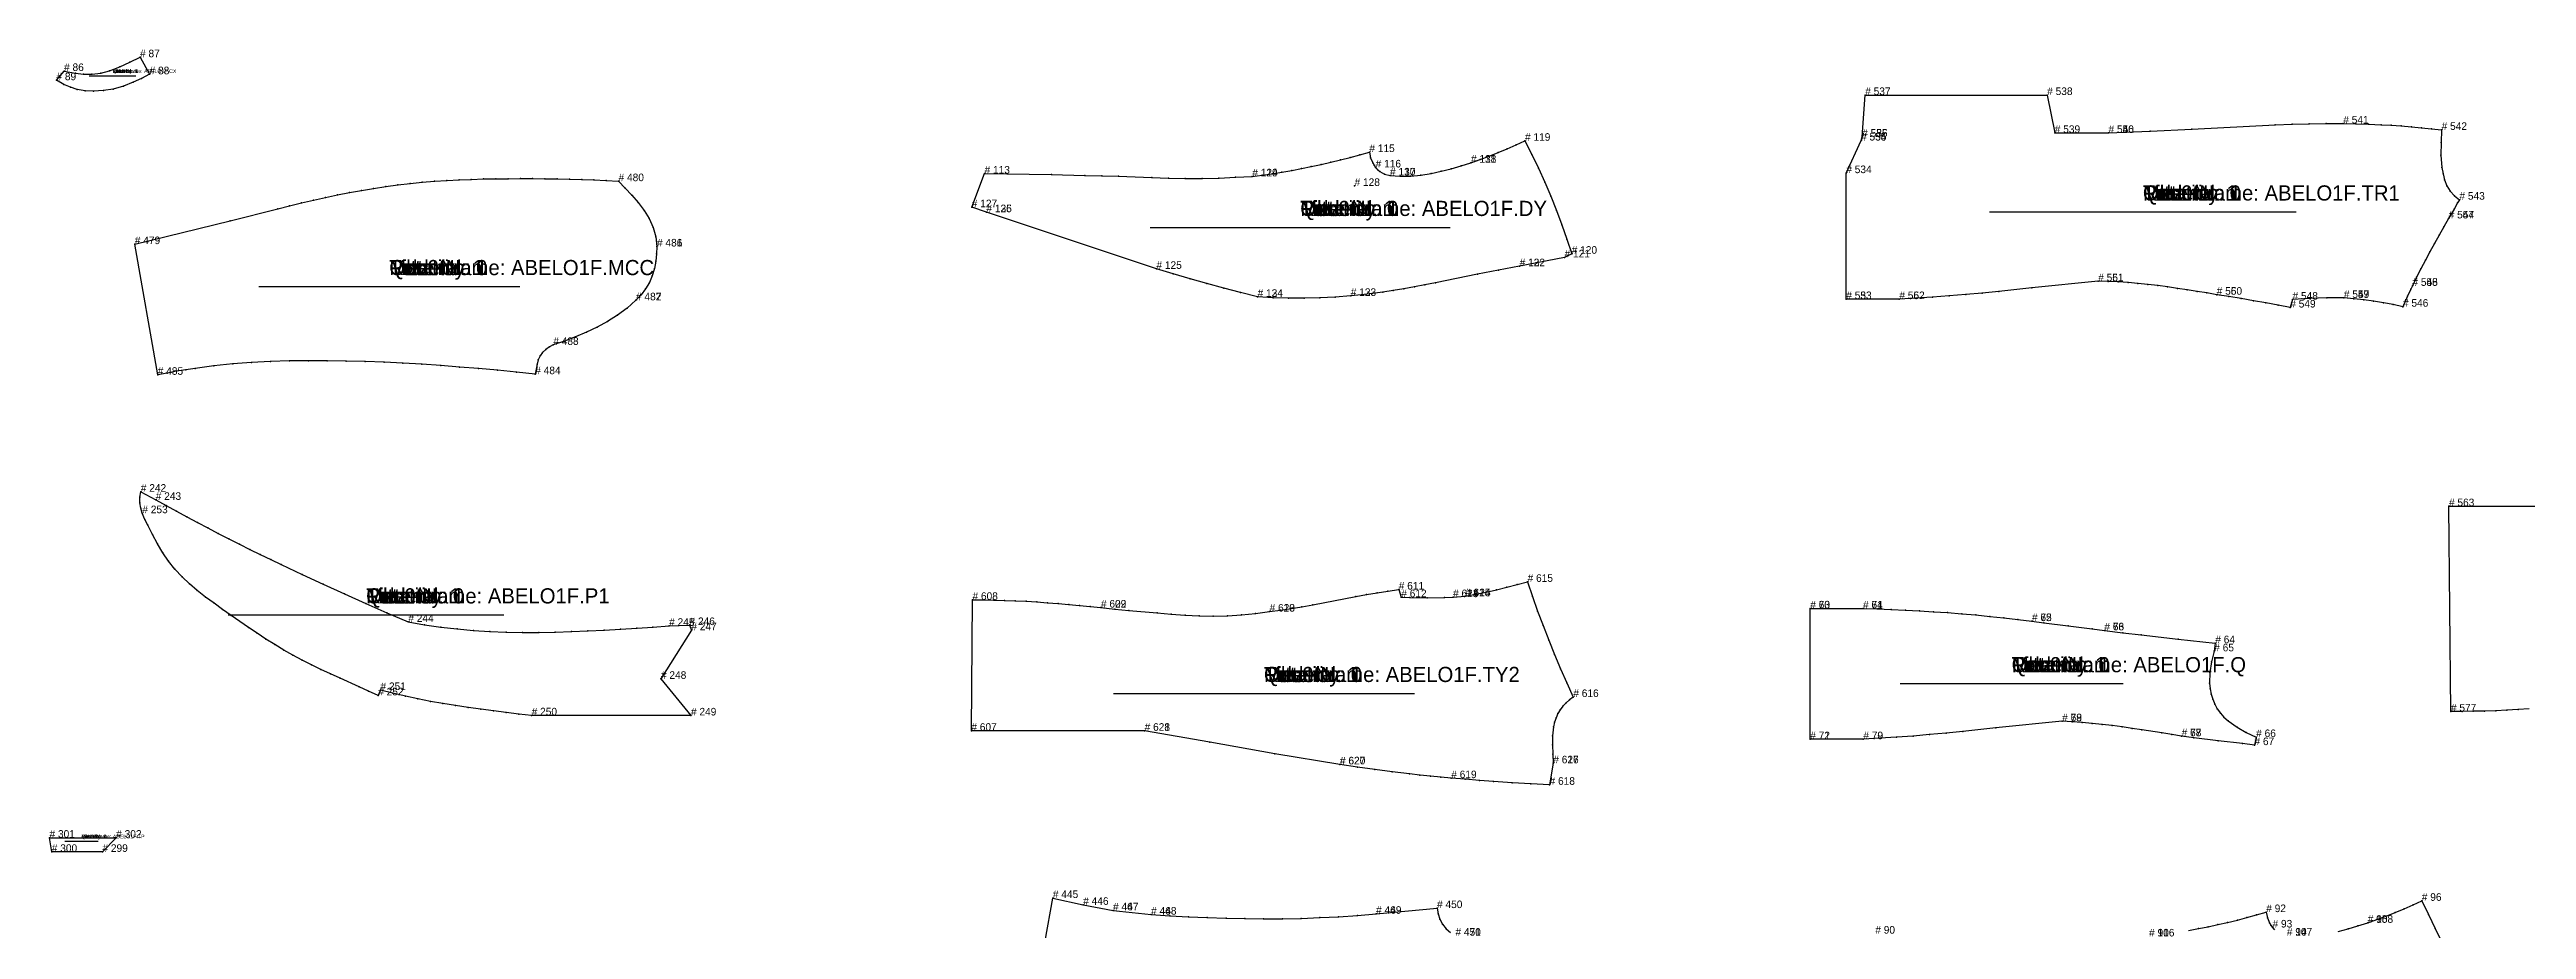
# Model space of a CAD drawing. Header units: metres. Extents: x 0 to 5103, y -3 to 3390.
# Drawn here: x 16 to 3283, y 2230 to 3390 of the extents above; entities that cross this region are included whole.
import ezdxf

# ---------------------------------------------------------------- set-up
doc = ezdxf.new("R2010")
doc.units = ezdxf.units.M

# ---------------------------------------------------------------- blocks, each defined once
blk = doc.blocks.new('3')
at = {"layer": '1'}
blk.add_lwpolyline([(2338.6, 2653.2), (2408.2, 2653.1), (2426.8, 2652.6), (2445.5, 2651.9), (2464.1, 2651.1), (2482.7, 2650.1), (2501.2, 2648.9), (2519.8, 2647.7), (2538.4, 2646.2), (2557, 2644.6), (2575.5, 2642.8), (2594, 2640.9), (2612.5, 2638.8), (2631, 2636.5), (2646.9, 2634.4), (2678.8, 2630.4), (2710.6, 2626.4), (2726.5, 2624.3), (2750.9, 2621.2), (2775.2, 2618.3), (2824, 2612.8), (2872.8, 2607.3), (2871.4, 2596.7), (2867.7, 2582.9), (2865.7, 2568.9), (2865.4, 2554.6), (2866.1, 2547.4), (2867.4, 2540.4), (2869.4, 2533.6), (2872.1, 2527.1), (2875.4, 2520.9), (2879.5, 2515.2), (2884.3, 2509.9), (2889.7, 2505.1), (2901.5, 2496.7), (2913.7, 2489.6), (2926.7, 2483.6), (2924.5, 2473), (2908.5, 2475), (2876.5, 2478.8), (2844.4, 2482.7), (2828.4, 2484.6), (2815.4, 2486.8), (2802.3, 2489), (2776.1, 2493.1), (2763, 2495.1), (2750, 2497), (2736.9, 2498.7), (2723.8, 2500.3), (2710.6, 2501.6), (2697.4, 2502.8), (2684.1, 2503.7), (2670.9, 2504.4), (2583.5, 2495.6), (2539.8, 2491), (2518, 2488.8), (2496.1, 2486.8), (2474.3, 2485), (2452.4, 2483.4), (2430.5, 2482), (2408.6, 2480.8), (2338.6, 2480.8)], close=True, dxfattribs=at)
at = {"layer": '13'}
for p in [(2338.6, 2653.2), (2338.6, 2480.8)]:
    blk.add_point(p, dxfattribs=at)
at = {"layer": '2'}
for p in [(2338.6, 2653.2), (2408.2, 2653.1), (2631, 2636.5), (2726.5, 2624.3), (2871.4, 2596.7), (2872.8, 2607.3), (2670.9, 2504.4), (2828.4, 2484.6), (2926.7, 2483.6), (2338.6, 2480.8), (2408.6, 2480.8), (2924.5, 2473)]:
    blk.add_point(p, dxfattribs=at)
at = {"layer": '3'}
for p in [(2426.8, 2652.6), (2445.5, 2651.9), (2464.1, 2651.1), (2482.7, 2650.1), (2501.2, 2648.9), (2519.8, 2647.7), (2538.4, 2646.2), (2557, 2644.6), (2575.5, 2642.8), (2594, 2640.9), (2612.5, 2638.8), (2646.9, 2634.4), (2678.8, 2630.4), (2710.6, 2626.4), (2750.9, 2621.2), (2775.2, 2618.3), (2824, 2612.8), (2867.7, 2582.9), (2865.4, 2554.6), (2865.7, 2568.9), (2866.1, 2547.4), (2867.4, 2540.4), (2869.4, 2533.6), (2872.1, 2527.1), (2875.4, 2520.9), (2452.4, 2483.4), (2474.3, 2485), (2496.1, 2486.8), (2518, 2488.8), (2539.8, 2491), (2583.5, 2495.6), (2684.1, 2503.7), (2697.4, 2502.8), (2710.6, 2501.6), (2723.8, 2500.3), (2736.9, 2498.7), (2750, 2497), (2763, 2495.1), (2776.1, 2493.1), (2802.3, 2489), (2815.4, 2486.8), (2879.5, 2515.2), (2884.3, 2509.9), (2889.7, 2505.1), (2901.5, 2496.7), (2913.7, 2489.6), (2430.5, 2482), (2844.4, 2482.7), (2876.5, 2478.8), (2908.5, 2475)]:
    blk.add_point(p, dxfattribs=at)
at = {"layer": '4'}
for p in [(2408.2, 2653.1, 7.5), (2631, 2636.5, 7.5), (2726.5, 2624.3, 7.5), (2670.9, 2504.4, 7.5), (2828.4, 2484.6, 7.5), (2408.6, 2480.8, 7.5)]:
    blk.add_point(p, dxfattribs=at)
at = {"layer": '7'}
blk.add_line((2457.2, 2554.1), (2751.2, 2554.1), dxfattribs=at)
at = {"layer": '84'}
blk.add_lwpolyline([(2338.6, 2653.2), (2408.2, 2653.1), (2426.8, 2652.6), (2445.5, 2651.9), (2464.1, 2651.1), (2482.7, 2650.1), (2501.2, 2648.9), (2519.8, 2647.7), (2538.4, 2646.2), (2557, 2644.6), (2575.5, 2642.8), (2594, 2640.9), (2612.5, 2638.8), (2631, 2636.5), (2646.9, 2634.4), (2678.8, 2630.4), (2710.6, 2626.4), (2726.5, 2624.3), (2750.9, 2621.2), (2775.2, 2618.3), (2824, 2612.8), (2872.8, 2607.3), (2871.4, 2596.7), (2867.7, 2582.9), (2865.7, 2568.9), (2865.4, 2554.6), (2866.1, 2547.4), (2867.4, 2540.4), (2869.4, 2533.6), (2872.1, 2527.1), (2875.4, 2520.9), (2879.5, 2515.2), (2884.3, 2509.9), (2889.7, 2505.1), (2901.5, 2496.7), (2913.7, 2489.6), (2926.7, 2483.6), (2924.5, 2473), (2908.5, 2475), (2876.5, 2478.8), (2844.4, 2482.7), (2828.4, 2484.6), (2815.4, 2486.8), (2802.3, 2489), (2776.1, 2493.1), (2763, 2495.1), (2750, 2497), (2736.9, 2498.7), (2723.8, 2500.3), (2710.6, 2501.6), (2697.4, 2502.8), (2684.1, 2503.7), (2670.9, 2504.4), (2583.5, 2495.6), (2539.8, 2491), (2518, 2488.8), (2496.1, 2486.8), (2474.3, 2485), (2452.4, 2483.4), (2430.5, 2482), (2408.6, 2480.8), (2338.6, 2480.8)], close=True, dxfattribs=at)
at = {"layer": '1'}
for s, height, p in [('# 74', 10, (2408.2, 2653.1)), ('# 75', 10, (2631, 2636.5)), ('# 76', 10, (2726.5, 2624.3)), ('Tilt: 0', 20, (2604.2, 2569.1)), ('Quantity: 1', 20, (2604.2, 2569.1)), ('Piece Name: ABELO1F.Q', 20, (2604.2, 2569.1)), ('Rotation: 0', 20, (2604.2, 2569.1)), ('Fold: N', 20, (2604.2, 2569.1)), ('Material: 1', 20, (2604.2, 2569.1)), ('# 79', 10, (2408.6, 2480.8)), ('# 78', 10, (2670.9, 2504.4)), ('# 77', 10, (2828.4, 2484.6))]:
    blk.add_text(s, height=height, dxfattribs=at).set_placement(p)
at = {"layer": '13'}
for s, p in [('# 73', (2338.6, 2653.2)), ('# 72', (2338.6, 2480.8))]:
    blk.add_text(s, height=10, dxfattribs=at).set_placement(p)
at = {"layer": '2'}
for s, p in [('# 60', (2338.6, 2653.2)), ('# 61', (2408.2, 2653.1)), ('# 62', (2631, 2636.5)), ('# 63', (2726.5, 2624.3)), ('# 64', (2872.8, 2607.3)), ('# 65', (2871.4, 2596.7)), ('# 71', (2338.6, 2480.8)), ('# 70', (2408.6, 2480.8)), ('# 69', (2670.9, 2504.4)), ('# 68', (2828.4, 2484.6)), ('# 67', (2924.5, 2473)), ('# 66', (2926.7, 2483.6))]:
    blk.add_text(s, height=10, dxfattribs=at).set_placement(p)
blk = doc.blocks.new('5')
at = {"layer": '1'}
blk.add_lwpolyline([(35.6, 3361.8), (50.5, 3358.9), (61.3, 3357.6), (72.2, 3357.5), (83.9, 3359.1), (95.4, 3362.2), (109, 3367.3), (122.2, 3373.4), (135.8, 3380), (148.4, 3357.5), (137.7, 3352.1), (126.8, 3347.2), (113.8, 3342), (100.3, 3338), (87.6, 3336), (74.6, 3335.3), (63.6, 3335.8), (52.9, 3337.6), (43.9, 3340.4), (35.3, 3344.2), (25.5, 3349.7)], close=True, dxfattribs=at)
at = {"layer": '2'}
for p in [(135.8, 3380), (25.5, 3349.7), (35.6, 3361.8), (148.4, 3357.5)]:
    blk.add_point(p, dxfattribs=at)
at = {"layer": '3'}
for p in [(109, 3367.3), (122.2, 3373.4), (35.3, 3344.2), (43.9, 3340.4), (50.5, 3358.9), (52.9, 3337.6), (61.3, 3357.6), (63.6, 3335.8), (72.2, 3357.5), (74.6, 3335.3), (83.9, 3359.1), (87.6, 3336), (95.4, 3362.2), (100.3, 3338), (113.8, 3342), (126.8, 3347.2), (137.7, 3352.1)]:
    blk.add_point(p, dxfattribs=at)
at = {"layer": '7'}
blk.add_line((68.9, 3355.4), (130.4, 3355.4), dxfattribs=at)
at = {"layer": '84'}
blk.add_lwpolyline([(35.6, 3361.8), (50.5, 3358.9), (61.3, 3357.6), (72.2, 3357.5), (83.9, 3359.1), (95.4, 3362.2), (109, 3367.3), (122.2, 3373.4), (135.8, 3380), (148.4, 3357.5), (137.7, 3352.1), (126.8, 3347.2), (113.8, 3342), (100.3, 3338), (87.6, 3336), (74.6, 3335.3), (63.6, 3335.8), (52.9, 3337.6), (43.9, 3340.4), (35.3, 3344.2), (25.5, 3349.7)], close=True, dxfattribs=at)
at = {"layer": '1'}
for s in ['Tilt: 0', 'Quantity: 1', 'Piece Name: ABELO1F.CX', 'Rotation: 0', 'Fold: N', 'Material: 1']:
    blk.add_text(s, height=5, dxfattribs=at).set_placement((99.7, 3359.2))
at = {"layer": '2'}
for s, p in [('# 86', (35.6, 3361.8)), ('# 87', (135.8, 3380)), ('# 88', (148.4, 3357.5)), ('# 89', (25.5, 3349.7))]:
    blk.add_text(s, height=10, dxfattribs=at).set_placement(p)
blk = doc.blocks.new('6')
at = {"layer": '1'}
for points in [[(2837.6, 2228.6), (2850.5, 2231), (2863.4, 2233.5), (2876.3, 2236.3), (2889.1, 2239.2), (2901.9, 2242.4), (2914.6, 2245.6), (2927.3, 2249.1), (2940, 2252.8), (2941.7, 2245.4), (2944.5, 2238.5), (2946.2, 2235.4), (2948.3, 2232.5), (2950.8, 2229.5)], [(3034.7, 2227.4), (3047.9, 2230.8), (3061, 2234.6), (3073.9, 2238.7), (3086, 2243), (3098.1, 2247.5), (3110, 2252.3), (3121.8, 2257.2), (3133.6, 2262.3), (3145.2, 2267.7), (3154.2, 2249.6), (3162.9, 2231.4), (3171.4, 2213.1)]]:
    blk.add_lwpolyline(points, dxfattribs=at)
at = {"layer": '2'}
for p in [(3145.2, 2267.7), (2940, 2252.8), (2948.3, 2232.5), (3073.9, 2238.7)]:
    blk.add_point(p, dxfattribs=at)
at = {"layer": '3'}
for p in [(3121.8, 2257.2), (3133.6, 2262.3), (2850.5, 2231), (2863.4, 2233.5), (2876.3, 2236.3), (2889.1, 2239.2), (2901.9, 2242.4), (2914.6, 2245.6), (2927.3, 2249.1), (2941.7, 2245.4), (2944.5, 2238.5), (2946.2, 2235.4), (3047.9, 2230.8), (3061, 2234.6), (3086, 2243), (3098.1, 2247.5), (3110, 2252.3), (3154.2, 2249.6), (3162.9, 2231.4)]:
    blk.add_point(p, dxfattribs=at)
at = {"layer": '4'}
blk.add_point((3073.9, 2238.7, 7.5), dxfattribs=at)
at = {"layer": '84'}
for points in [[(2837.6, 2228.6), (2850.5, 2231), (2863.4, 2233.5), (2876.3, 2236.3), (2889.1, 2239.2), (2901.9, 2242.4), (2914.6, 2245.6), (2927.3, 2249.1), (2940, 2252.8), (2941.7, 2245.4), (2944.5, 2238.5), (2946.2, 2235.4), (2948.3, 2232.5), (2950.8, 2229.5)], [(3034.7, 2227.4), (3047.9, 2230.8), (3061, 2234.6), (3073.9, 2238.7), (3086, 2243), (3098.1, 2247.5), (3110, 2252.3), (3121.8, 2257.2), (3133.6, 2262.3), (3145.2, 2267.7), (3154.2, 2249.6), (3162.9, 2231.4), (3171.4, 2213.1)]]:
    blk.add_lwpolyline(points, dxfattribs=at)
at = {"layer": '1'}
for s, p in [('# 106', (2785.5, 2220.7)), ('# 107', (2967.2, 2221.9)), ('# 108', (3073.9, 2238.7))]:
    blk.add_text(s, height=10, dxfattribs=at).set_placement(p)
at = {"layer": '2'}
for s, p in [('# 92', (2940, 2252.8)), ('# 96', (3145.2, 2267.7)), ('# 90', (2424.4, 2224.4)), ('# 91', (2785.5, 2220.7)), ('# 93', (2948.3, 2232.5)), ('# 94', (2967.2, 2221.9)), ('# 95', (3073.9, 2238.7))]:
    blk.add_text(s, height=10, dxfattribs=at).set_placement(p)
blk = doc.blocks.new('7')
at = {"layer": '1'}
blk.add_lwpolyline([(1249.6, 3226.6), (1337.9, 3225.2), (1382, 3224.3), (1404.1, 3223.8), (1426.2, 3223.1), (1470.3, 3221.3), (1492.4, 3220.5), (1514.4, 3220.1), (1536.5, 3220.2), (1558.6, 3220.7), (1580.6, 3221.7), (1602.7, 3222.9), (1615.7, 3224.6), (1628.8, 3226.5), (1641.8, 3228.6), (1654.7, 3230.8), (1667.7, 3233.2), (1680.6, 3235.8), (1693.4, 3238.5), (1706.2, 3241.5), (1719, 3244.6), (1731.8, 3247.9), (1744.5, 3251.3), (1757.1, 3255), (1758.8, 3247.6), (1761.6, 3240.8), (1763.4, 3237.7), (1765.4, 3234.7), (1768, 3231.8), (1770.9, 3229.2), (1777.2, 3225.8), (1784.4, 3224.1), (1797.9, 3223), (1811.4, 3223.1), (1825, 3224.5), (1838.5, 3226.8), (1851.8, 3229.7), (1865.1, 3233), (1878.1, 3236.8), (1891.1, 3241), (1903.2, 3245.3), (1915.2, 3249.8), (1927.1, 3254.5), (1939, 3259.4), (1950.7, 3264.6), (1962.4, 3269.9), (1971.3, 3251.8), (1980, 3233.6), (1988.5, 3215.3), (1996.6, 3196.8), (2004.1, 3178), (2011.1, 3159.1), (2017.7, 3140.1), (2024, 3120.9), (2014.6, 3116.1), (1955.3, 3104.4), (1927.5, 3099.2), (1899.7, 3093.8), (1844.3, 3082.7), (1830.4, 3079.9), (1816.5, 3077.2), (1802.6, 3074.7), (1788.7, 3072.4), (1774.7, 3070.3), (1760.7, 3068.4), (1746.7, 3066.7), (1732.6, 3065.3), (1712.1, 3063.7), (1691.7, 3062.7), (1671.2, 3062.2), (1650.6, 3062.2), (1630.2, 3062.9), (1609.7, 3064.1), (1587.3, 3069.7), (1565, 3075.6), (1542.8, 3081.7), (1520.6, 3087.9), (1498.4, 3094.3), (1476.3, 3101), (1252.1, 3175.7), (1232.8, 3182.3)], close=True, dxfattribs=at)
at = {"layer": '13'}
blk.add_point((1737.6, 3210.3), dxfattribs=at)
at = {"layer": '2'}
for p in [(1962.4, 3269.9), (1757.1, 3255), (1765.4, 3234.7), (1891.1, 3241), (1249.6, 3226.6), (1602.7, 3222.9), (1784.4, 3224.1), (1232.8, 3182.3), (1252.1, 3175.7), (1955.3, 3104.4), (2014.6, 3116.1), (2024, 3120.9), (1476.3, 3101), (1609.7, 3064.1), (1732.6, 3065.3)]:
    blk.add_point(p, dxfattribs=at)
at = {"layer": '3'}
for p in [(1680.6, 3235.8), (1693.4, 3238.5), (1706.2, 3241.5), (1719, 3244.6), (1731.8, 3247.9), (1744.5, 3251.3), (1758.8, 3247.6), (1761.6, 3240.8), (1763.4, 3237.7), (1878.1, 3236.8), (1903.2, 3245.3), (1915.2, 3249.8), (1927.1, 3254.5), (1939, 3259.4), (1950.7, 3264.6), (1971.3, 3251.8), (1337.9, 3225.2), (1382, 3224.3), (1404.1, 3223.8), (1426.2, 3223.1), (1470.3, 3221.3), (1492.4, 3220.5), (1514.4, 3220.1), (1536.5, 3220.2), (1558.6, 3220.7), (1580.6, 3221.7), (1615.7, 3224.6), (1628.8, 3226.5), (1641.8, 3228.6), (1654.7, 3230.8), (1667.7, 3233.2), (1768, 3231.8), (1770.9, 3229.2), (1777.2, 3225.8), (1797.9, 3223), (1811.4, 3223.1), (1825, 3224.5), (1838.5, 3226.8), (1851.8, 3229.7), (1865.1, 3233), (1980, 3233.6), (1988.5, 3215.3), (1996.6, 3196.8), (2004.1, 3178), (2011.1, 3159.1), (2017.7, 3140.1), (1498.4, 3094.3), (1520.6, 3087.9), (1542.8, 3081.7), (1565, 3075.6), (1788.7, 3072.4), (1802.6, 3074.7), (1816.5, 3077.2), (1830.4, 3079.9), (1844.3, 3082.7), (1899.7, 3093.8), (1927.5, 3099.2), (1587.3, 3069.7), (1630.2, 3062.9), (1650.6, 3062.2), (1671.2, 3062.2), (1691.7, 3062.7), (1712.1, 3063.7), (1746.7, 3066.7), (1760.7, 3068.4), (1774.7, 3070.3)]:
    blk.add_point(p, dxfattribs=at)
at = {"layer": '4'}
for p in [(1891.1, 3241, 7.5), (1602.7, 3222.9, 7.5), (1784.4, 3224.1, 7.5), (1252.1, 3175.7, 7.5), (1955.3, 3104.4, 7.5), (1609.7, 3064.1, 7.5), (1732.6, 3065.3, 7.5)]:
    blk.add_point(p, dxfattribs=at)
at = {"layer": '7'}
blk.add_line((1468.1, 3155.7), (1863.7, 3155.7), dxfattribs=at)
at = {"layer": '84'}
blk.add_lwpolyline([(1249.6, 3226.6), (1337.9, 3225.2), (1382, 3224.3), (1404.1, 3223.8), (1426.2, 3223.1), (1470.3, 3221.3), (1492.4, 3220.5), (1514.4, 3220.1), (1536.5, 3220.2), (1558.6, 3220.7), (1580.6, 3221.7), (1602.7, 3222.9), (1615.7, 3224.6), (1628.8, 3226.5), (1641.8, 3228.6), (1654.7, 3230.8), (1667.7, 3233.2), (1680.6, 3235.8), (1693.4, 3238.5), (1706.2, 3241.5), (1719, 3244.6), (1731.8, 3247.9), (1744.5, 3251.3), (1757.1, 3255), (1758.8, 3247.6), (1761.6, 3240.8), (1763.4, 3237.7), (1765.4, 3234.7), (1768, 3231.8), (1770.9, 3229.2), (1777.2, 3225.8), (1784.4, 3224.1), (1797.9, 3223), (1811.4, 3223.1), (1825, 3224.5), (1838.5, 3226.8), (1851.8, 3229.7), (1865.1, 3233), (1878.1, 3236.8), (1891.1, 3241), (1903.2, 3245.3), (1915.2, 3249.8), (1927.1, 3254.5), (1939, 3259.4), (1950.7, 3264.6), (1962.4, 3269.9), (1971.3, 3251.8), (1980, 3233.6), (1988.5, 3215.3), (1996.6, 3196.8), (2004.1, 3178), (2011.1, 3159.1), (2017.7, 3140.1), (2024, 3120.9), (2014.6, 3116.1), (1955.3, 3104.4), (1927.5, 3099.2), (1899.7, 3093.8), (1844.3, 3082.7), (1830.4, 3079.9), (1816.5, 3077.2), (1802.6, 3074.7), (1788.7, 3072.4), (1774.7, 3070.3), (1760.7, 3068.4), (1746.7, 3066.7), (1732.6, 3065.3), (1712.1, 3063.7), (1691.7, 3062.7), (1671.2, 3062.2), (1650.6, 3062.2), (1630.2, 3062.9), (1609.7, 3064.1), (1587.3, 3069.7), (1565, 3075.6), (1542.8, 3081.7), (1520.6, 3087.9), (1498.4, 3094.3), (1476.3, 3101), (1252.1, 3175.7), (1232.8, 3182.3)], close=True, dxfattribs=at)
at = {"layer": '1'}
for s, height, p in [('# 130', 10, (1784.4, 3224.1)), ('# 131', 10, (1891.1, 3241)), ('# 129', 10, (1602.7, 3222.9)), ('# 135', 10, (1252.1, 3175.7)), ('Tilt: 0', 20, (1665.9, 3170.7)), ('Quantity: 1', 20, (1665.9, 3170.7)), ('Piece Name: ABELO1F.DY', 20, (1665.9, 3170.7)), ('Rotation: 0', 20, (1665.9, 3170.7)), ('Fold: N', 20, (1665.9, 3170.7)), ('Material: 1', 20, (1665.9, 3170.7)), ('# 132', 10, (1955.3, 3104.4)), ('# 134', 10, (1609.7, 3064.1)), ('# 133', 10, (1732.6, 3065.3))]:
    blk.add_text(s, height=height, dxfattribs=at).set_placement(p)
at = {"layer": '13'}
blk.add_text('# 128', height=10, dxfattribs=at).set_placement((1737.6, 3210.3))
at = {"layer": '2'}
for s, p in [('# 119', (1962.4, 3269.9)), ('# 113', (1249.6, 3226.6)), ('# 115', (1757.1, 3255)), ('# 116', (1765.4, 3234.7)), ('# 118', (1891.1, 3241)), ('# 114', (1602.7, 3222.9)), ('# 117', (1784.4, 3224.1)), ('# 127', (1232.8, 3182.3)), ('# 126', (1252.1, 3175.7)), ('# 125', (1476.3, 3101)), ('# 122', (1955.3, 3104.4)), ('# 121', (2014.6, 3116.1)), ('# 120', (2024, 3120.9)), ('# 124', (1609.7, 3064.1)), ('# 123', (1732.6, 3065.3))]:
    blk.add_text(s, height=10, dxfattribs=at).set_placement(p)
blk = doc.blocks.new('12')
at = {"layer": '1'}
blk.add_lwpolyline([(136.8, 2807.1), (156.5, 2796.4), (170.2, 2788.8), (183.9, 2781.3), (197.6, 2773.9), (211.4, 2766.5), (225.2, 2759.3), (239, 2752.1), (252.9, 2744.9), (266.9, 2737.9), (280.6, 2731.1), (294.3, 2724.3), (308.1, 2717.6), (321.9, 2711), (349.7, 2697.9), (377.5, 2685.1), (405.4, 2672.4), (433.4, 2659.9), (461.5, 2647.5), (489.6, 2635.4), (511.1, 2631.8), (532.6, 2628.7), (554.1, 2626.2), (575.7, 2624.2), (597.2, 2622.8), (618.8, 2622), (640.4, 2621.6), (661.9, 2621.7), (683.4, 2622), (704.9, 2622.7), (726.4, 2623.6), (747.9, 2624.6), (769.3, 2625.8), (790.8, 2627.2), (812.2, 2628.6), (833.6, 2630.3), (860.5, 2631.3), (862.9, 2624.5), (822.8, 2560.4), (862.4, 2512.1), (652.3, 2512.2), (635.5, 2514), (618.8, 2516.1), (602.1, 2518.2), (585.3, 2520.4), (568.6, 2522.7), (551.9, 2525.1), (535.3, 2527.7), (518.7, 2530.6), (502.2, 2533.9), (485.7, 2537.5), (469.3, 2541.4), (452.9, 2545.6), (449.9, 2538.6), (437.3, 2544.1), (424.7, 2549.7), (399.6, 2561.1), (387, 2566.8), (374.4, 2572.7), (361.9, 2578.7), (349.5, 2585), (337.4, 2591.5), (325.4, 2598.4), (313.5, 2605.5), (301.8, 2612.9), (290.2, 2620.5), (278.8, 2628.3), (256, 2644.1), (244.7, 2652), (233.4, 2660), (222.3, 2668.3), (211.3, 2676.9), (201, 2685.7), (191.2, 2695.1), (181.9, 2704.9), (173.4, 2715.4), (165.7, 2726.7), (158.7, 2738.5), (152.2, 2750.6), (145.9, 2762.9), (142.1, 2770.7), (138.8, 2778.8), (136.8, 2785.5), (135.7, 2792.5), (135.7, 2799.8)], close=True, dxfattribs=at)
at = {"layer": '2'}
for p in [(136.8, 2807.1), (138.8, 2778.8), (156.5, 2796.4), (489.6, 2635.4), (833.6, 2630.3), (860.5, 2631.3), (862.9, 2624.5), (822.8, 2560.4), (449.9, 2538.6), (452.9, 2545.6), (652.3, 2512.2), (862.4, 2512.1)]:
    blk.add_point(p, dxfattribs=at)
at = {"layer": '3'}
for p in [(135.7, 2799.8), (135.7, 2792.5), (136.8, 2785.5), (170.2, 2788.8), (183.9, 2781.3), (142.1, 2770.7), (145.9, 2762.9), (152.2, 2750.6), (197.6, 2773.9), (211.4, 2766.5), (225.2, 2759.3), (239, 2752.1), (252.9, 2744.9), (158.7, 2738.5), (165.7, 2726.7), (173.4, 2715.4), (266.9, 2737.9), (280.6, 2731.1), (294.3, 2724.3), (308.1, 2717.6), (181.9, 2704.9), (191.2, 2695.1), (201, 2685.7), (321.9, 2711), (349.7, 2697.9), (377.5, 2685.1), (211.3, 2676.9), (222.3, 2668.3), (233.4, 2660), (244.7, 2652), (405.4, 2672.4), (433.4, 2659.9), (461.5, 2647.5), (256, 2644.1), (278.8, 2628.3), (290.2, 2620.5), (511.1, 2631.8), (532.6, 2628.7), (554.1, 2626.2), (575.7, 2624.2), (597.2, 2622.8), (618.8, 2622), (640.4, 2621.6), (661.9, 2621.7), (683.4, 2622), (704.9, 2622.7), (726.4, 2623.6), (747.9, 2624.6), (769.3, 2625.8), (790.8, 2627.2), (812.2, 2628.6), (301.8, 2612.9), (313.5, 2605.5), (325.4, 2598.4), (337.4, 2591.5), (349.5, 2585), (361.9, 2578.7), (374.4, 2572.7), (387, 2566.8), (399.6, 2561.1), (424.7, 2549.7), (437.3, 2544.1), (469.3, 2541.4), (485.7, 2537.5), (502.2, 2533.9), (518.7, 2530.6), (535.3, 2527.7), (551.9, 2525.1), (568.6, 2522.7), (585.3, 2520.4), (602.1, 2518.2), (618.8, 2516.1), (635.5, 2514)]:
    blk.add_point(p, dxfattribs=at)
at = {"layer": '7'}
blk.add_line((252.2, 2644.8), (615.8, 2644.8), dxfattribs=at)
at = {"layer": '84'}
blk.add_lwpolyline([(136.8, 2807.1), (156.5, 2796.4), (170.2, 2788.8), (183.9, 2781.3), (197.6, 2773.9), (211.4, 2766.5), (225.2, 2759.3), (239, 2752.1), (252.9, 2744.9), (266.9, 2737.9), (280.6, 2731.1), (294.3, 2724.3), (308.1, 2717.6), (321.9, 2711), (349.7, 2697.9), (377.5, 2685.1), (405.4, 2672.4), (433.4, 2659.9), (461.5, 2647.5), (489.6, 2635.4), (511.1, 2631.8), (532.6, 2628.7), (554.1, 2626.2), (575.7, 2624.2), (597.2, 2622.8), (618.8, 2622), (640.4, 2621.6), (661.9, 2621.7), (683.4, 2622), (704.9, 2622.7), (726.4, 2623.6), (747.9, 2624.6), (769.3, 2625.8), (790.8, 2627.2), (812.2, 2628.6), (833.6, 2630.3), (860.5, 2631.3), (862.9, 2624.5), (822.8, 2560.4), (862.4, 2512.1), (652.3, 2512.2), (635.5, 2514), (618.8, 2516.1), (602.1, 2518.2), (585.3, 2520.4), (568.6, 2522.7), (551.9, 2525.1), (535.3, 2527.7), (518.7, 2530.6), (502.2, 2533.9), (485.7, 2537.5), (469.3, 2541.4), (452.9, 2545.6), (449.9, 2538.6), (437.3, 2544.1), (424.7, 2549.7), (399.6, 2561.1), (387, 2566.8), (374.4, 2572.7), (361.9, 2578.7), (349.5, 2585), (337.4, 2591.5), (325.4, 2598.4), (313.5, 2605.5), (301.8, 2612.9), (290.2, 2620.5), (278.8, 2628.3), (256, 2644.1), (244.7, 2652), (233.4, 2660), (222.3, 2668.3), (211.3, 2676.9), (201, 2685.7), (191.2, 2695.1), (181.9, 2704.9), (173.4, 2715.4), (165.7, 2726.7), (158.7, 2738.5), (152.2, 2750.6), (145.9, 2762.9), (142.1, 2770.7), (138.8, 2778.8), (136.8, 2785.5), (135.7, 2792.5), (135.7, 2799.8)], close=True, dxfattribs=at)
at = {"layer": '1'}
for s in ['Tilt: 0', 'Quantity: 1', 'Piece Name: ABELO1F.P1', 'Rotation: 0', 'Fold: N', 'Material: 1']:
    blk.add_text(s, height=20, dxfattribs=at).set_placement((434, 2659.8))
at = {"layer": '2'}
for s, p in [('# 242', (136.8, 2807.1)), ('# 253', (138.8, 2778.8)), ('# 243', (156.5, 2796.4)), ('# 244', (489.6, 2635.4)), ('# 245', (833.6, 2630.3)), ('# 246', (860.5, 2631.3)), ('# 247', (862.9, 2624.5)), ('# 252', (449.9, 2538.6)), ('# 251', (452.9, 2545.6)), ('# 248', (822.8, 2560.4)), ('# 250', (652.3, 2512.2)), ('# 249', (862.4, 2512.1))]:
    blk.add_text(s, height=10, dxfattribs=at).set_placement(p)
blk = doc.blocks.new('17')
at = {"layer": '1'}
blk.add_lwpolyline([(86.2, 2332.2), (19.4, 2332.2), (16.4, 2350.9), (104.3, 2350.9)], close=True, dxfattribs=at)
at = {"layer": '2'}
for p in [(16.4, 2350.9), (19.4, 2332.2), (86.2, 2332.2), (104.3, 2350.9)]:
    blk.add_point(p, dxfattribs=at)
at = {"layer": '7'}
blk.add_line((36.5, 2346.2), (80.5, 2346.2), dxfattribs=at)
at = {"layer": '84'}
blk.add_lwpolyline([(86.2, 2332.2), (19.4, 2332.2), (16.4, 2350.9), (104.3, 2350.9)], close=True, dxfattribs=at)
at = {"layer": '1'}
for s in ['Tilt: 0', 'Quantity: 1', 'Piece Name: ABELO1F.TP', 'Rotation: 0', 'Fold: N', 'Material: 1']:
    blk.add_text(s, height=5, dxfattribs=at).set_placement((58.5, 2350))
at = {"layer": '2'}
for s, p in [('# 301', (16.4, 2350.9)), ('# 302', (104.3, 2350.9)), ('# 300', (19.4, 2332.2)), ('# 299', (86.2, 2332.2))]:
    blk.add_text(s, height=10, dxfattribs=at).set_placement(p)
blk = doc.blocks.new('27')
at = {"layer": '1'}
blk.add_lwpolyline([(1319.5, 2158.8), (1339.7, 2271.4), (1379.7, 2262.4), (1419.1, 2255.1), (1469.3, 2249.5), (1494, 2247.8), (1518.7, 2246.5), (1543.4, 2245.5), (1568.2, 2244.7), (1592.9, 2244.2), (1617.7, 2244), (1642.5, 2244.1), (1667.2, 2244.6), (1691.9, 2245.5), (1716.6, 2246.8), (1741.3, 2248.5), (1766, 2250.6), (1846.4, 2258.1), (1847.7, 2250.6), (1850.2, 2243.5), (1853.8, 2236.8), (1858.5, 2230.8), (1864.1, 2225.8)], dxfattribs=at)
at = {"layer": '2'}
for p in [(1339.7, 2271.4), (1379.7, 2262.4), (1419.1, 2255.1), (1846.4, 2258.1), (1469.3, 2249.5), (1766, 2250.6)]:
    blk.add_point(p, dxfattribs=at)
at = {"layer": '3'}
for p in [(1494, 2247.8), (1518.7, 2246.5), (1543.4, 2245.5), (1568.2, 2244.7), (1592.9, 2244.2), (1617.7, 2244), (1642.5, 2244.1), (1667.2, 2244.6), (1691.9, 2245.5), (1716.6, 2246.8), (1741.3, 2248.5), (1847.7, 2250.6), (1850.2, 2243.5), (1853.8, 2236.8), (1858.5, 2230.8)]:
    blk.add_point(p, dxfattribs=at)
at = {"layer": '4'}
for p in [(1419.1, 2255.1, 7.5), (1469.3, 2249.5, 7.5), (1766, 2250.6, 7.5)]:
    blk.add_point(p, dxfattribs=at)
at = {"layer": '84'}
blk.add_lwpolyline([(1319.5, 2158.8), (1339.7, 2271.4), (1379.7, 2262.4), (1419.1, 2255.1), (1469.3, 2249.5), (1494, 2247.8), (1518.7, 2246.5), (1543.4, 2245.5), (1568.2, 2244.7), (1592.9, 2244.2), (1617.7, 2244), (1642.5, 2244.1), (1667.2, 2244.6), (1691.9, 2245.5), (1716.6, 2246.8), (1741.3, 2248.5), (1766, 2250.6), (1846.4, 2258.1), (1847.7, 2250.6), (1850.2, 2243.5), (1853.8, 2236.8), (1858.5, 2230.8), (1864.1, 2225.8)], dxfattribs=at)
at = {"layer": '1'}
for s, p in [('# 467', (1419.1, 2255.1)), ('# 468', (1469.3, 2249.5)), ('# 469', (1766, 2250.6)), ('# 470', (1870.7, 2221.7))]:
    blk.add_text(s, height=10, dxfattribs=at).set_placement(p)
at = {"layer": '2'}
for s, p in [('# 445', (1339.7, 2271.4)), ('# 446', (1379.7, 2262.4)), ('# 447', (1419.1, 2255.1)), ('# 448', (1469.3, 2249.5)), ('# 449', (1766, 2250.6)), ('# 450', (1846.4, 2258.1)), ('# 451', (1870.7, 2221.7))]:
    blk.add_text(s, height=10, dxfattribs=at).set_placement(p)
blk = doc.blocks.new('28')
at = {"layer": '1'}
blk.add_lwpolyline([(128.9, 3133.6), (254.7, 3164.5), (317.4, 3180.3), (333.1, 3184.2), (348.8, 3188), (364.6, 3191.6), (380.4, 3195.1), (396.2, 3198.4), (412.1, 3201.5), (428, 3204.4), (443.9, 3207), (459.9, 3209.4), (475.9, 3211.6), (492, 3213.5), (508, 3215.1), (524.2, 3216.5), (540.3, 3217.6), (556.5, 3218.4), (572.7, 3219), (588.9, 3219.5), (605, 3219.8), (621.2, 3219.9), (637.4, 3220), (653.6, 3220), (669.8, 3219.8), (686, 3219.6), (702.2, 3219.2), (718.3, 3218.8), (734.5, 3218.2), (750.7, 3217.5), (766.9, 3216.6), (775.8, 3207.5), (784.5, 3198), (792.9, 3188.3), (800.6, 3178.1), (807.3, 3167.2), (812.5, 3155.5), (815.9, 3143.3), (817.6, 3130.5), (817, 3120.7), (815.9, 3111), (814.1, 3101.3), (811.4, 3091.9), (807.5, 3083), (802.5, 3074.5), (796.6, 3066.7), (789.9, 3059.5), (778.2, 3049.2), (765.7, 3039.9), (752.4, 3031.7), (738.6, 3024.3), (724.5, 3017.4), (710.2, 3011.2), (695.7, 3005.6), (680.8, 3000.7), (675.7, 2998), (671, 2994.6), (666.8, 2990.7), (663.4, 2986.2), (661, 2980.9), (659.5, 2975.4), (657, 2962.1), (632.1, 2964.8), (607.2, 2967.2), (582.2, 2969.4), (557.3, 2971.5), (532.4, 2973.4), (507.5, 2975.1), (482.6, 2976.5), (457.6, 2977.8), (432.7, 2978.7), (407.7, 2979.3), (382.8, 2979.7), (357.8, 2979.7), (332.8, 2979.5), (307.9, 2978.8), (282.9, 2977.5), (258, 2975.7), (233.2, 2973.1), (208.5, 2969.8), (196.1, 2967.9), (183.8, 2965.9), (171.4, 2963.6), (159.1, 2961.3)], close=True, dxfattribs=at)
at = {"layer": '2'}
for p in [(766.9, 3216.6), (128.9, 3133.6), (817.6, 3130.5), (789.9, 3059.5), (680.8, 3000.7), (159.1, 2961.3), (657, 2962.1)]:
    blk.add_point(p, dxfattribs=at)
at = {"layer": '3'}
for p in [(412.1, 3201.5), (428, 3204.4), (443.9, 3207), (459.9, 3209.4), (475.9, 3211.6), (492, 3213.5), (508, 3215.1), (524.2, 3216.5), (540.3, 3217.6), (556.5, 3218.4), (572.7, 3219), (588.9, 3219.5), (605, 3219.8), (621.2, 3219.9), (637.4, 3220), (653.6, 3220), (669.8, 3219.8), (686, 3219.6), (702.2, 3219.2), (718.3, 3218.8), (734.5, 3218.2), (750.7, 3217.5), (775.8, 3207.5), (317.4, 3180.3), (333.1, 3184.2), (348.8, 3188), (364.6, 3191.6), (380.4, 3195.1), (396.2, 3198.4), (784.5, 3198), (792.9, 3188.3), (800.6, 3178.1), (254.7, 3164.5), (807.3, 3167.2), (812.5, 3155.5), (815.9, 3143.3), (815.9, 3111), (817, 3120.7), (802.5, 3074.5), (807.5, 3083), (811.4, 3091.9), (814.1, 3101.3), (765.7, 3039.9), (778.2, 3049.2), (796.6, 3066.7), (695.7, 3005.6), (710.2, 3011.2), (724.5, 3017.4), (738.6, 3024.3), (752.4, 3031.7), (233.2, 2973.1), (258, 2975.7), (282.9, 2977.5), (307.9, 2978.8), (332.8, 2979.5), (357.8, 2979.7), (382.8, 2979.7), (407.7, 2979.3), (432.7, 2978.7), (457.6, 2977.8), (482.6, 2976.5), (507.5, 2975.1), (532.4, 2973.4), (659.5, 2975.4), (661, 2980.9), (663.4, 2986.2), (666.8, 2990.7), (671, 2994.6), (675.7, 2998), (171.4, 2963.6), (183.8, 2965.9), (196.1, 2967.9), (208.5, 2969.8), (557.3, 2971.5), (582.2, 2969.4), (607.2, 2967.2), (632.1, 2964.8)]:
    blk.add_point(p, dxfattribs=at)
at = {"layer": '4'}
for p in [(817.6, 3130.5, 7.5), (789.9, 3059.5, 7.5), (680.8, 3000.7, 7.5)]:
    blk.add_point(p, dxfattribs=at)
at = {"layer": '7'}
blk.add_line((292.3, 3077.7), (636.7, 3077.7), dxfattribs=at)
at = {"layer": '84'}
blk.add_lwpolyline([(128.9, 3133.6), (254.7, 3164.5), (317.4, 3180.3), (333.1, 3184.2), (348.8, 3188), (364.6, 3191.6), (380.4, 3195.1), (396.2, 3198.4), (412.1, 3201.5), (428, 3204.4), (443.9, 3207), (459.9, 3209.4), (475.9, 3211.6), (492, 3213.5), (508, 3215.1), (524.2, 3216.5), (540.3, 3217.6), (556.5, 3218.4), (572.7, 3219), (588.9, 3219.5), (605, 3219.8), (621.2, 3219.9), (637.4, 3220), (653.6, 3220), (669.8, 3219.8), (686, 3219.6), (702.2, 3219.2), (718.3, 3218.8), (734.5, 3218.2), (750.7, 3217.5), (766.9, 3216.6), (775.8, 3207.5), (784.5, 3198), (792.9, 3188.3), (800.6, 3178.1), (807.3, 3167.2), (812.5, 3155.5), (815.9, 3143.3), (817.6, 3130.5), (817, 3120.7), (815.9, 3111), (814.1, 3101.3), (811.4, 3091.9), (807.5, 3083), (802.5, 3074.5), (796.6, 3066.7), (789.9, 3059.5), (778.2, 3049.2), (765.7, 3039.9), (752.4, 3031.7), (738.6, 3024.3), (724.5, 3017.4), (710.2, 3011.2), (695.7, 3005.6), (680.8, 3000.7), (675.7, 2998), (671, 2994.6), (666.8, 2990.7), (663.4, 2986.2), (661, 2980.9), (659.5, 2975.4), (657, 2962.1), (632.1, 2964.8), (607.2, 2967.2), (582.2, 2969.4), (557.3, 2971.5), (532.4, 2973.4), (507.5, 2975.1), (482.6, 2976.5), (457.6, 2977.8), (432.7, 2978.7), (407.7, 2979.3), (382.8, 2979.7), (357.8, 2979.7), (332.8, 2979.5), (307.9, 2978.8), (282.9, 2977.5), (258, 2975.7), (233.2, 2973.1), (208.5, 2969.8), (196.1, 2967.9), (183.8, 2965.9), (171.4, 2963.6), (159.1, 2961.3)], close=True, dxfattribs=at)
at = {"layer": '1'}
for s, height, p in [('# 486', 10, (817.6, 3130.5)), ('Tilt: 0', 20, (464.5, 3092.7)), ('Quantity: 1', 20, (464.5, 3092.7)), ('Piece Name: ABELO1F.MCC', 20, (464.5, 3092.7)), ('Rotation: 0', 20, (464.5, 3092.7)), ('Fold: N', 20, (464.5, 3092.7)), ('Material: 1', 20, (464.5, 3092.7)), ('# 487', 10, (789.9, 3059.5)), ('# 488', 10, (680.8, 3000.7))]:
    blk.add_text(s, height=height, dxfattribs=at).set_placement(p)
at = {"layer": '2'}
for s, p in [('# 480', (766.9, 3216.6)), ('# 479', (128.9, 3133.6)), ('# 481', (817.6, 3130.5)), ('# 482', (789.9, 3059.5)), ('# 483', (680.8, 3000.7)), ('# 485', (159.1, 2961.3)), ('# 484', (657, 2962.1))]:
    blk.add_text(s, height=10, dxfattribs=at).set_placement(p)
blk = doc.blocks.new('32')
at = {"layer": '1'}
blk.add_lwpolyline([(2386.1, 3061.1), (2386.1, 3227.2), (2405.6, 3270.2), (2407.1, 3275.2), (2411.1, 3330.2), (2651.1, 3330.2), (2661.1, 3280.2), (2732, 3280.2), (2786.9, 3282.5), (2841.8, 3285.1), (2951.7, 3290.7), (2974.1, 3291.6), (2996.6, 3292.2), (3019.1, 3292.5), (3041.6, 3292.6), (3058.3, 3292.3), (3074.9, 3291.8), (3091.5, 3291.1), (3104.8, 3290.3), (3118.1, 3289.4), (3131.4, 3288.3), (3144.7, 3287.1), (3158, 3285.7), (3171.3, 3284.2), (3170.7, 3267.6), (3170.5, 3251), (3171.7, 3234.5), (3173.2, 3226.3), (3175.3, 3218.3), (3178.4, 3210.6), (3182.7, 3203.5), (3188.1, 3197.4), (3194.8, 3192.2), (3192.4, 3188.1), (3187.7, 3179.9), (3183, 3171.6), (3180.6, 3167.5), (3174.3, 3156.6), (3168, 3145.6), (3161.9, 3134.6), (3155.8, 3123.5), (3149.9, 3112.4), (3144.1, 3101.2), (3138.4, 3089.9), (3132.8, 3078.6), (3130.6, 3074.1), (3126.4, 3064.9), (3122.3, 3055.7), (3120.3, 3051.1), (3107.5, 3053.9), (3094.6, 3056.3), (3081.6, 3058.4), (3068.6, 3060.2), (3055.5, 3061.5), (3042.4, 3062.6), (3019.8, 3062.8), (2997.2, 3062), (2974.7, 3060.4), (2971.7, 3050), (2955.6, 3053.1), (2939.4, 3056.1), (2923.3, 3058.9), (2907.1, 3061.7), (2890.9, 3064.4), (2874.7, 3066.9), (2861.8, 3069.2), (2848.8, 3071.3), (2835.9, 3073.3), (2822.9, 3075.3), (2809.9, 3077.1), (2796.9, 3078.9), (2783.8, 3080.4), (2770.8, 3081.8), (2757.7, 3082.8), (2744.6, 3083.7), (2731.5, 3084.3), (2718.4, 3084.6), (2631, 3075.9), (2587.3, 3071.3), (2565.4, 3069.1), (2543.6, 3067.1), (2521.7, 3065.3), (2499.9, 3063.7), (2478, 3062.3), (2456.1, 3061.1)], close=True, dxfattribs=at)
at = {"layer": '13'}
blk.add_point((2386.1, 3061.1), dxfattribs=at)
at = {"layer": '2'}
for p in [(2411.1, 3330.2), (2651.1, 3330.2), (2405.6, 3270.2), (2407.1, 3275.2), (2661.1, 3280.2), (2732, 3280.2), (3041.6, 3292.6), (3171.3, 3284.2), (2386.1, 3227.2), (3194.8, 3192.2), (3180.6, 3167.5), (2718.4, 3084.6), (3132.8, 3078.6), (2386.1, 3061.1), (2456.1, 3061.1), (2874.7, 3066.9), (2971.7, 3050), (2974.7, 3060.4), (3042.4, 3062.6), (3120.3, 3051.1)]:
    blk.add_point(p, dxfattribs=at)
at = {"layer": '3'}
for p in [(2786.9, 3282.5), (2841.8, 3285.1), (2951.7, 3290.7), (2974.1, 3291.6), (2996.6, 3292.2), (3019.1, 3292.5), (3058.3, 3292.3), (3074.9, 3291.8), (3091.5, 3291.1), (3104.8, 3290.3), (3118.1, 3289.4), (3131.4, 3288.3), (3144.7, 3287.1), (3158, 3285.7), (3170.7, 3267.6), (3170.5, 3251), (3171.7, 3234.5), (3173.2, 3226.3), (3175.3, 3218.3), (3178.4, 3210.6), (3182.7, 3203.5), (3183, 3171.6), (3187.7, 3179.9), (3188.1, 3197.4), (3192.4, 3188.1), (3168, 3145.6), (3174.3, 3156.6), (3149.9, 3112.4), (3155.8, 3123.5), (3161.9, 3134.6), (2587.3, 3071.3), (2631, 3075.9), (2731.5, 3084.3), (2744.6, 3083.7), (2757.7, 3082.8), (2770.8, 3081.8), (2783.8, 3080.4), (2796.9, 3078.9), (2809.9, 3077.1), (2822.9, 3075.3), (2835.9, 3073.3), (2848.8, 3071.3), (3130.6, 3074.1), (3138.4, 3089.9), (3144.1, 3101.2), (2478, 3062.3), (2499.9, 3063.7), (2521.7, 3065.3), (2543.6, 3067.1), (2565.4, 3069.1), (2861.8, 3069.2), (2890.9, 3064.4), (2907.1, 3061.7), (2923.3, 3058.9), (2939.4, 3056.1), (2955.6, 3053.1), (2997.2, 3062), (3019.8, 3062.8), (3055.5, 3061.5), (3068.6, 3060.2), (3081.6, 3058.4), (3094.6, 3056.3), (3107.5, 3053.9), (3122.3, 3055.7), (3126.4, 3064.9)]:
    blk.add_point(p, dxfattribs=at)
at = {"layer": '4'}
for p in [(2405.6, 3270.2, 7.5), (2407.1, 3275.2, 7.5), (2732, 3280.2, 7.5), (3180.6, 3167.5, 7.5), (2718.4, 3084.6, 7.5), (3132.8, 3078.6, 7.5), (2456.1, 3061.1, 7.5), (2874.7, 3066.9, 7.5), (3042.4, 3062.6, 7.5)]:
    blk.add_point(p, dxfattribs=at)
at = {"layer": '7'}
blk.add_line((2575.1, 3176.1), (2979.5, 3176.1), dxfattribs=at)
at = {"layer": '84'}
blk.add_lwpolyline([(2386.1, 3061.1), (2386.1, 3227.2), (2405.6, 3270.2), (2407.1, 3275.2), (2411.1, 3330.2), (2651.1, 3330.2), (2661.1, 3280.2), (2732, 3280.2), (2786.9, 3282.5), (2841.8, 3285.1), (2951.7, 3290.7), (2974.1, 3291.6), (2996.6, 3292.2), (3019.1, 3292.5), (3041.6, 3292.6), (3058.3, 3292.3), (3074.9, 3291.8), (3091.5, 3291.1), (3104.8, 3290.3), (3118.1, 3289.4), (3131.4, 3288.3), (3144.7, 3287.1), (3158, 3285.7), (3171.3, 3284.2), (3170.7, 3267.6), (3170.5, 3251), (3171.7, 3234.5), (3173.2, 3226.3), (3175.3, 3218.3), (3178.4, 3210.6), (3182.7, 3203.5), (3188.1, 3197.4), (3194.8, 3192.2), (3192.4, 3188.1), (3187.7, 3179.9), (3183, 3171.6), (3180.6, 3167.5), (3174.3, 3156.6), (3168, 3145.6), (3161.9, 3134.6), (3155.8, 3123.5), (3149.9, 3112.4), (3144.1, 3101.2), (3138.4, 3089.9), (3132.8, 3078.6), (3130.6, 3074.1), (3126.4, 3064.9), (3122.3, 3055.7), (3120.3, 3051.1), (3107.5, 3053.9), (3094.6, 3056.3), (3081.6, 3058.4), (3068.6, 3060.2), (3055.5, 3061.5), (3042.4, 3062.6), (3019.8, 3062.8), (2997.2, 3062), (2974.7, 3060.4), (2971.7, 3050), (2955.6, 3053.1), (2939.4, 3056.1), (2923.3, 3058.9), (2907.1, 3061.7), (2890.9, 3064.4), (2874.7, 3066.9), (2861.8, 3069.2), (2848.8, 3071.3), (2835.9, 3073.3), (2822.9, 3075.3), (2809.9, 3077.1), (2796.9, 3078.9), (2783.8, 3080.4), (2770.8, 3081.8), (2757.7, 3082.8), (2744.6, 3083.7), (2731.5, 3084.3), (2718.4, 3084.6), (2631, 3075.9), (2587.3, 3071.3), (2565.4, 3069.1), (2543.6, 3067.1), (2521.7, 3065.3), (2499.9, 3063.7), (2478, 3062.3), (2456.1, 3061.1)], close=True, dxfattribs=at)
at = {"layer": '1'}
for s, height, p in [('# 554', 10, (2405.6, 3270.2)), ('# 555', 10, (2407.1, 3275.2)), ('# 556', 10, (2732, 3280.2)), ('Tilt: 0', 20, (2777.3, 3191.1)), ('Quantity: 1', 20, (2777.3, 3191.1)), ('Piece Name: ABELO1F.TR1', 20, (2777.3, 3191.1)), ('Rotation: 0', 20, (2777.3, 3191.1)), ('Fold: N', 20, (2777.3, 3191.1)), ('Material: 1', 20, (2777.3, 3191.1)), ('# 557', 10, (3180.6, 3167.5)), ('# 562', 10, (2456.1, 3061.1)), ('# 561', 10, (2718.4, 3084.6)), ('# 560', 10, (2874.7, 3066.9)), ('# 559', 10, (3042.4, 3062.6)), ('# 558', 10, (3132.8, 3078.6))]:
    blk.add_text(s, height=height, dxfattribs=at).set_placement(p)
at = {"layer": '13'}
blk.add_text('# 553', height=10, dxfattribs=at).set_placement((2386.1, 3061.1))
at = {"layer": '2'}
for s, p in [('# 537', (2411.1, 3330.2)), ('# 538', (2651.1, 3330.2)), ('# 541', (3041.6, 3292.6)), ('# 535', (2405.6, 3270.2)), ('# 536', (2407.1, 3275.2)), ('# 539', (2661.1, 3280.2)), ('# 540', (2732, 3280.2)), ('# 542', (3171.3, 3284.2)), ('# 534', (2386.1, 3227.2)), ('# 543', (3194.8, 3192.2)), ('# 544', (3180.6, 3167.5)), ('# 533', (2386.1, 3061.1)), ('# 552', (2456.1, 3061.1)), ('# 551', (2718.4, 3084.6)), ('# 550', (2874.7, 3066.9)), ('# 547', (3042.4, 3062.6)), ('# 545', (3132.8, 3078.6)), ('# 549', (2971.7, 3050)), ('# 548', (2974.7, 3060.4)), ('# 546', (3120.3, 3051.1))]:
    blk.add_text(s, height=10, dxfattribs=at).set_placement(p)
blk = doc.blocks.new('33')
at = {"layer": '1'}
blk.add_lwpolyline([(3287, 2521), (3272.3, 2520), (3257.5, 2519.1), (3242.7, 2518.4), (3227.9, 2517.9), (3213.1, 2517.6), (3198.3, 2517.4), (3183.6, 2517.4), (3181, 2788), (3412.5, 2788)], dxfattribs=at)
at = {"layer": '2'}
for p in [(3181, 2788), (3183.6, 2517.4)]:
    blk.add_point(p, dxfattribs=at)
at = {"layer": '3'}
for p in [(3198.3, 2517.4), (3213.1, 2517.6), (3227.9, 2517.9), (3242.7, 2518.4), (3257.5, 2519.1), (3272.3, 2520)]:
    blk.add_point(p, dxfattribs=at)
at = {"layer": '84'}
blk.add_lwpolyline([(3287, 2521), (3272.3, 2520), (3257.5, 2519.1), (3242.7, 2518.4), (3227.9, 2517.9), (3213.1, 2517.6), (3198.3, 2517.4), (3183.6, 2517.4), (3181, 2788), (3412.5, 2788)], dxfattribs=at)
at = {"layer": '2'}
for s, p in [('# 563', (3181, 2788)), ('# 577', (3183.6, 2517.4))]:
    blk.add_text(s, height=10, dxfattribs=at).set_placement(p)
blk = doc.blocks.new('35')
at = {"layer": '1'}
blk.add_lwpolyline([(1232.2, 2491.9), (1233.7, 2664.5), (1247.8, 2664.4), (1262, 2664.2), (1276.1, 2663.9), (1290.2, 2663.3), (1304.3, 2662.6), (1318.4, 2661.8), (1332.5, 2660.8), (1346.6, 2659.7), (1360.8, 2658.5), (1374.9, 2657.2), (1389, 2655.9), (1403.1, 2654.4), (1421.6, 2652.4), (1440.1, 2650.6), (1477.2, 2647.3), (1495.7, 2645.7), (1514.2, 2644.3), (1532.8, 2643.3), (1551.3, 2642.9), (1569.9, 2643.4), (1588.4, 2644.6), (1607, 2646.5), (1625.5, 2649.1), (1639.8, 2651.1), (1654, 2653.2), (1668.2, 2655.5), (1682.4, 2658), (1739.2, 2668.8), (1753.3, 2671.4), (1767.5, 2673.7), (1781.7, 2676), (1795.9, 2678.1), (1799.2, 2668), (1810.6, 2667.5), (1833.4, 2667), (1856.1, 2667.5), (1867.5, 2668.1), (1883.4, 2669.3), (1897.2, 2672), (1911.1, 2674.8), (1924.8, 2677.9), (1938.5, 2681.2), (1952.2, 2684.6), (1965.8, 2688.3), (1972.2, 2668.9), (1979.1, 2649.7), (1986.4, 2630.6), (1993.9, 2611.6), (2001.5, 2592.6), (2009.2, 2573.7), (2017.5, 2555), (2026.1, 2536.4), (2021.1, 2532.8), (2016.5, 2528.8), (2012.5, 2524.5), (2008.9, 2519.7), (2005.9, 2514.5), (2003.5, 2509), (2001.5, 2503.2), (2000.2, 2497.3), (1998.8, 2485.3), (1998.7, 2473.2), (1999, 2461.1), (1999.7, 2449), (1994.8, 2420.7), (1970.1, 2422), (1945.4, 2423.4), (1920.7, 2425), (1902.2, 2426.4), (1883.6, 2427.9), (1865.1, 2429.4), (1851.3, 2430.7), (1837.6, 2432), (1823.9, 2433.5), (1810.2, 2435), (1787.2, 2437.7), (1764.2, 2440.7), (1741.3, 2444), (1718.4, 2447.6), (1718.2, 2447.6), (1632.4, 2461.7), (1546.6, 2476.8), (1460.7, 2491.9)], close=True, dxfattribs=at)
at = {"layer": '2'}
for p in [(1965.8, 2688.3), (1233.7, 2664.5), (1403.1, 2654.4), (1625.5, 2649.1), (1795.9, 2678.1), (1799.2, 2668), (1867.5, 2668.1), (1883.4, 2669.3), (2026.1, 2536.4), (1232.2, 2491.9), (1460.7, 2491.9), (1718.4, 2447.6), (1865.1, 2429.4), (1994.8, 2420.7), (1999.7, 2449)]:
    blk.add_point(p, dxfattribs=at)
at = {"layer": '3'}
for p in [(1938.5, 2681.2), (1952.2, 2684.6), (1247.8, 2664.4), (1262, 2664.2), (1276.1, 2663.9), (1290.2, 2663.3), (1304.3, 2662.6), (1318.4, 2661.8), (1332.5, 2660.8), (1346.6, 2659.7), (1360.8, 2658.5), (1374.9, 2657.2), (1389, 2655.9), (1421.6, 2652.4), (1440.1, 2650.6), (1477.2, 2647.3), (1607, 2646.5), (1639.8, 2651.1), (1654, 2653.2), (1668.2, 2655.5), (1682.4, 2658), (1739.2, 2668.8), (1753.3, 2671.4), (1767.5, 2673.7), (1781.7, 2676), (1810.6, 2667.5), (1833.4, 2667), (1856.1, 2667.5), (1897.2, 2672), (1911.1, 2674.8), (1924.8, 2677.9), (1972.2, 2668.9), (1979.1, 2649.7), (1495.7, 2645.7), (1514.2, 2644.3), (1532.8, 2643.3), (1551.3, 2642.9), (1569.9, 2643.4), (1588.4, 2644.6), (1986.4, 2630.6), (1993.9, 2611.6), (2001.5, 2592.6), (2009.2, 2573.7), (2017.5, 2555), (2008.9, 2519.7), (2012.5, 2524.5), (2016.5, 2528.8), (2021.1, 2532.8), (1998.8, 2485.3), (2000.2, 2497.3), (2001.5, 2503.2), (2003.5, 2509), (2005.9, 2514.5), (1546.6, 2476.8), (1632.4, 2461.7), (1998.7, 2473.2), (1999, 2461.1), (1718.2, 2447.6), (1741.3, 2444), (1764.2, 2440.7), (1787.2, 2437.7), (1810.2, 2435), (1823.9, 2433.5), (1837.6, 2432), (1851.3, 2430.7), (1883.6, 2427.9), (1902.2, 2426.4), (1920.7, 2425), (1945.4, 2423.4), (1970.1, 2422)]:
    blk.add_point(p, dxfattribs=at)
at = {"layer": '4'}
for p in [(1403.1, 2654.4, 7.5), (1625.5, 2649.1, 7.5), (1867.5, 2668.1, 7.5), (1883.4, 2669.3, 7.5), (1460.7, 2491.9, 7.5), (1718.2, 2447.6, 7.5), (1999.7, 2449, 7.5)]:
    blk.add_point(p, dxfattribs=at)
at = {"layer": '7'}
blk.add_line((1419.6, 2541.2), (1816.6, 2541.2), dxfattribs=at)
at = {"layer": '84'}
blk.add_lwpolyline([(1232.2, 2491.9), (1233.7, 2664.5), (1247.8, 2664.4), (1262, 2664.2), (1276.1, 2663.9), (1290.2, 2663.3), (1304.3, 2662.6), (1318.4, 2661.8), (1332.5, 2660.8), (1346.6, 2659.7), (1360.8, 2658.5), (1374.9, 2657.2), (1389, 2655.9), (1403.1, 2654.4), (1421.6, 2652.4), (1440.1, 2650.6), (1477.2, 2647.3), (1495.7, 2645.7), (1514.2, 2644.3), (1532.8, 2643.3), (1551.3, 2642.9), (1569.9, 2643.4), (1588.4, 2644.6), (1607, 2646.5), (1625.5, 2649.1), (1639.8, 2651.1), (1654, 2653.2), (1668.2, 2655.5), (1682.4, 2658), (1739.2, 2668.8), (1753.3, 2671.4), (1767.5, 2673.7), (1781.7, 2676), (1795.9, 2678.1), (1799.2, 2668), (1810.6, 2667.5), (1833.4, 2667), (1856.1, 2667.5), (1867.5, 2668.1), (1883.4, 2669.3), (1897.2, 2672), (1911.1, 2674.8), (1924.8, 2677.9), (1938.5, 2681.2), (1952.2, 2684.6), (1965.8, 2688.3), (1972.2, 2668.9), (1979.1, 2649.7), (1986.4, 2630.6), (1993.9, 2611.6), (2001.5, 2592.6), (2009.2, 2573.7), (2017.5, 2555), (2026.1, 2536.4), (2021.1, 2532.8), (2016.5, 2528.8), (2012.5, 2524.5), (2008.9, 2519.7), (2005.9, 2514.5), (2003.5, 2509), (2001.5, 2503.2), (2000.2, 2497.3), (1998.8, 2485.3), (1998.7, 2473.2), (1999, 2461.1), (1999.7, 2449), (1994.8, 2420.7), (1970.1, 2422), (1945.4, 2423.4), (1920.7, 2425), (1902.2, 2426.4), (1883.6, 2427.9), (1865.1, 2429.4), (1851.3, 2430.7), (1837.6, 2432), (1823.9, 2433.5), (1810.2, 2435), (1787.2, 2437.7), (1764.2, 2440.7), (1741.3, 2444), (1718.4, 2447.6), (1718.2, 2447.6), (1632.4, 2461.7), (1546.6, 2476.8), (1460.7, 2491.9)], close=True, dxfattribs=at)
at = {"layer": '1'}
for s, height, p in [('# 625', 10, (1883.4, 2669.3)), ('# 622', 10, (1403.1, 2654.4)), ('# 623', 10, (1625.5, 2649.1)), ('# 624', 10, (1867.5, 2668.1)), ('Tilt: 0', 20, (1618.1, 2556.2)), ('Quantity: 1', 20, (1618.1, 2556.2)), ('Piece Name: ABELO1F.TY2', 20, (1618.1, 2556.2)), ('Rotation: 0', 20, (1618.1, 2556.2)), ('Fold: N', 20, (1618.1, 2556.2)), ('Material: 1', 20, (1618.1, 2556.2)), ('# 628', 10, (1460.7, 2491.9)), ('# 627', 10, (1718.2, 2447.6)), ('# 626', 10, (1999.7, 2449))]:
    blk.add_text(s, height=height, dxfattribs=at).set_placement(p)
at = {"layer": '2'}
for s, p in [('# 611', (1795.9, 2678.1)), ('# 614', (1883.4, 2669.3)), ('# 615', (1965.8, 2688.3)), ('# 608', (1233.7, 2664.5)), ('# 609', (1403.1, 2654.4)), ('# 610', (1625.5, 2649.1)), ('# 612', (1799.2, 2668)), ('# 613', (1867.5, 2668.1)), ('# 616', (2026.1, 2536.4)), ('# 607', (1232.2, 2491.9)), ('# 621', (1460.7, 2491.9)), ('# 620', (1718.4, 2447.6)), ('# 617', (1999.7, 2449)), ('# 619', (1865.1, 2429.4)), ('# 618', (1994.8, 2420.7))]:
    blk.add_text(s, height=10, dxfattribs=at).set_placement(p)

msp = doc.modelspace()

# ---------------------------------------------------------------- block references
at = {"layer": '1'}
for name in ['5', '32', '7', '28', '12', '33', '35', '3', '17', '6', '27']:
    msp.add_blockref(name, (0, 0), dxfattribs=at)

doc.saveas('drawing.dxf')
